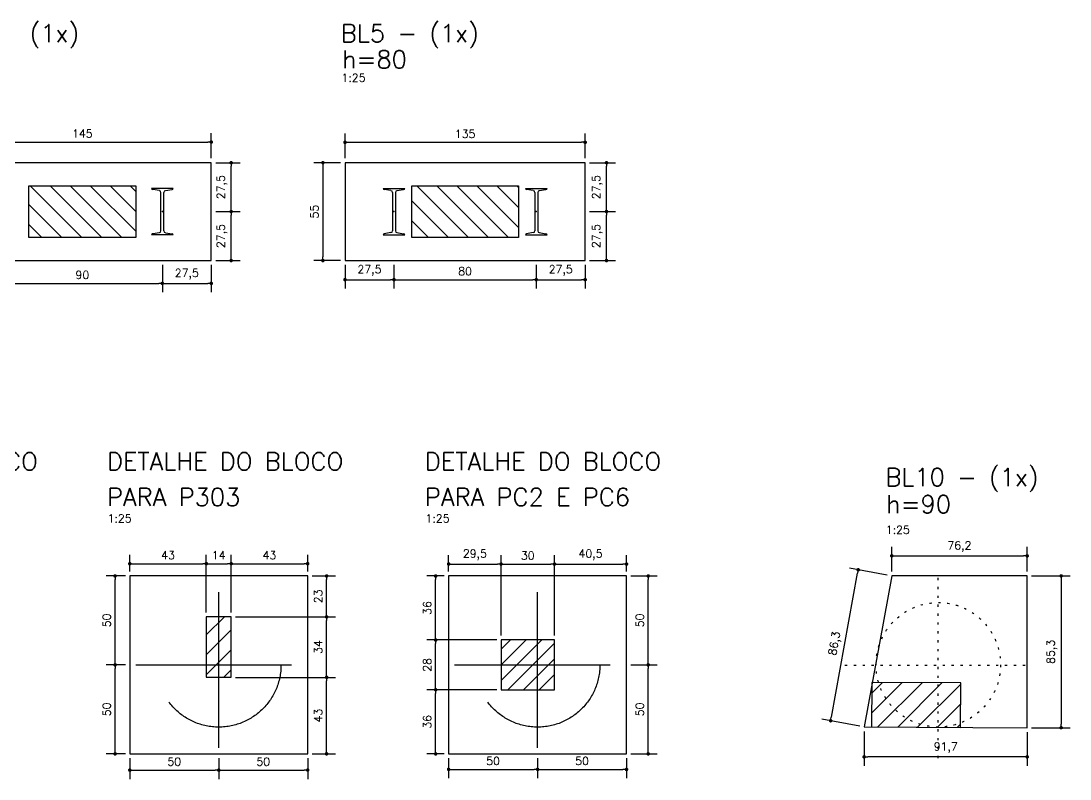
# Model space of a CAD drawing. Extents: x -15987 to 10953, y -16747 to -1189.
# Drawn here: x 9774 to 10953, y -15505 to -14652 of the extents above; entities that cross this region are included whole.
import ezdxf

# ---------------------------------------------------------------- set-up
doc = ezdxf.new("R2010")
doc.units = 0
doc.header["$LTSCALE"] = 25
doc.linetypes.add('ESTILO_TQS_0002', pattern=[0.4, 0.1, -0.3])
for name, color, linetype in [('228', 7, 'Continuous'), ('BLOCO', 3, 'Continuous'), ('COTA', 1, 'Continuous'), ('ESTACA', 1, 'ESTILO_TQS_0002'), ('H5', 1, 'Continuous'), ('P-N', 5, 'Continuous'), ('P-S', 5, 'Continuous'), ('PROJ', 252, 'Continuous'), ('SOLO-FUNDAÇOES', 7, 'Continuous'), ('T1', 2, 'Continuous'), ('T3', 4, 'Continuous')]:
    doc.layers.add(name, color=color, linetype=linetype)
doc.styles.add('COTA', font='romans.shx')
doc.styles.add('Texto1', font='romans.shx', dxfattribs={"height": 9})
doc.styles.add('Texto3', font='romans.shx', dxfattribs={"height": 20})
doc.dimstyles.new('forma', dxfattribs={"dimscale": 5, "dimtxt": 1.8, "dimasz": 0.8, "dimexe": 2, "dimexo": 1, "dimgap": 1, "dimtad": 1, "dimdec": 1, "dimzin": 9, "dimtxsty": 'COTA', "dimblk1": 'DOT', "dimblk2": 'DOT', "dimsah": 1, "dimcen": 0, "dimdle": 1, "dimclrd": 256, "dimclre": 256, "dimclrt": 2, "dimadec": 0, "dimazin": 0, "dimtfac": 1, "dimtdec": 0, "dimtmove": 0, "dimatfit": 3, "dimfxl": 1, "dimtolj": 1, "dimtzin": 0, "dimarcsym": 0})

# ---------------------------------------------------------------- blocks, each defined once
blk = doc.blocks.new('perfilW250x38-5')
at = {"layer": 'PROJ', "linetype": 'Continuous'}
for p, q in [((0.0856, 0.0655), (0.2064, 0.0655)), ((0.1292, 0.0536), (0.0918, 0.0594)), ((0.1629, 0.0536), (0.2003, 0.0594)), ((0.1378, 0.0434), (0.1378, -0.1724)), ((0.1542, 0.0434), (0.1542, -0.1724)), ((0.0856, -0.1945), (0.2064, -0.1945)), ((0.1292, -0.1825), (0.0918, -0.1883)), ((0.1629, -0.1825), (0.2003, -0.1883))]:
    blk.add_line(p, q, dxfattribs=at)
for centre, radius, start, end in [((0.0918, 0.0655), 0.00614, 180, 270), ((0.2003, 0.0655), 0.00614, 270, 0), ((0.1276, 0.0434), 0.0102, 0, 81.15819), ((0.1644, 0.0434), 0.0102, 98.84181, 180), ((0.1276, -0.1724), 0.0102, 278.84181, 0), ((0.1644, -0.1724), 0.0102, 180, 261.15819), ((0.0918, -0.1945), 0.00614, 90, 180), ((0.2003, -0.1945), 0.00614, 0, 90)]:
    blk.add_arc(centre, radius, start, end, dxfattribs=at)
at = {"layer": 'PROJ'}
blk.add_point((0.146, -0.0645), dxfattribs=at)
blk = doc.blocks.new('_Dot')
at = {"color": 0, "linetype": 'ByBlock', "lineweight": -2}
blk.add_line((-0.5, 0), (-1, 0), dxfattribs=at)
at = {"color": 0, "linetype": 'ByBlock', "const_width": 0.5}
blk.add_lwpolyline([(-0.25, 0, 1), (0.25, 0, 1)], format="xyb", close=True, dxfattribs=at)
blk = doc.blocks.new('*D462')
at = {"layer": 'COTA', "lineweight": -2, "transparency": 16777216}
for p, q in [((9697.8, -14806.7), (9697.8, -14778.5)), ((9987.8, -14806.7), (9987.8, -14778.5)), ((9701.8, -14788.5), (9983.8, -14788.5))]:
    blk.add_line(p, q, dxfattribs=at)
at = {"layer": 'Defpoints', "color": 0, "transparency": 16777216}
for p in [(9987.8, -14788.5), (9697.8, -14811.7), (9987.8, -14811.7)]:
    blk.add_point(p, dxfattribs=at)
at = {"layer": 'COTA', "lineweight": -2, "transparency": 16777216, "xscale": 4, "yscale": 4, "zscale": 4, "rotation": 180}
blk.add_blockref('_Dot', (9697.8, -14788.5), dxfattribs=at)
at = {"layer": 'COTA', "lineweight": -2, "transparency": 16777216, "xscale": 4, "yscale": 4, "zscale": 4}
blk.add_blockref('_Dot', (9987.8, -14788.5), dxfattribs=at)
at = {"layer": 'COTA', "color": 2, "transparency": 16777216, "insert": (9842.8, -14779), "char_height": 9, "attachment_point": 5, "style": 'COTA'}
blk.add_mtext('\\A1;145', dxfattribs=at)
blk = doc.blocks.new('*D464')
at = {"layer": 'COTA', "lineweight": -2, "transparency": 16777216}
for p, q in [((10138.2, -14806.7), (10138.2, -14778.8)), ((10408.2, -14806.7), (10408.2, -14778.8)), ((10142.2, -14788.8), (10404.2, -14788.8))]:
    blk.add_line(p, q, dxfattribs=at)
at = {"layer": 'Defpoints', "color": 0, "transparency": 16777216}
for p in [(10408.2, -14788.8), (10138.2, -14811.7), (10408.2, -14811.7)]:
    blk.add_point(p, dxfattribs=at)
at = {"layer": 'COTA', "lineweight": -2, "transparency": 16777216, "xscale": 4, "yscale": 4, "zscale": 4, "rotation": 180}
blk.add_blockref('_Dot', (10138.2, -14788.8), dxfattribs=at)
at = {"layer": 'COTA', "lineweight": -2, "transparency": 16777216, "xscale": 4, "yscale": 4, "zscale": 4}
blk.add_blockref('_Dot', (10408.2, -14788.8), dxfattribs=at)
at = {"layer": 'COTA', "color": 2, "transparency": 16777216, "insert": (10273.2, -14779.3), "char_height": 9, "attachment_point": 5, "style": 'COTA'}
blk.add_mtext('\\A1;135', dxfattribs=at)
blk = doc.blocks.new('*D465')
at = {"layer": 'COTA', "lineweight": -2, "transparency": 16777216}
for p, q in [((10133.2, -14811.7), (10103.3, -14811.7)), ((10113.3, -14815.7), (10113.3, -14917.7)), ((10133.2, -14921.7), (10103.3, -14921.7))]:
    blk.add_line(p, q, dxfattribs=at)
at = {"layer": 'Defpoints', "color": 0, "transparency": 16777216}
for p in [(10138.2, -14811.7), (10113.3, -14921.7), (10138.2, -14921.7)]:
    blk.add_point(p, dxfattribs=at)
at = {"layer": 'COTA', "lineweight": -2, "transparency": 16777216, "xscale": 4, "yscale": 4, "zscale": 4}
for p, rotation in [((10113.3, -14811.7), 90), ((10113.3, -14921.7), 270)]:
    blk.add_blockref('_Dot', p, dxfattribs=dict(at, rotation=rotation))
at = {"layer": 'COTA', "color": 2, "transparency": 16777216, "insert": (10103.8, -14866.7), "char_height": 9, "attachment_point": 5, "rotation": 90, "style": 'COTA'}
blk.add_mtext('\\A1;55', dxfattribs=at)
blk = doc.blocks.new('*D444')
at = {"layer": 'COTA', "lineweight": -2, "transparency": 16777216}
for p, q in [((9752.8, -14926.7), (9752.8, -14957.4)), ((9932.8, -14926.7), (9932.8, -14957.4)), ((9756.8, -14947.4), (9928.8, -14947.4))]:
    blk.add_line(p, q, dxfattribs=at)
at = {"layer": 'Defpoints', "color": 0, "transparency": 16777216}
for p in [(9752.8, -14921.7), (9932.8, -14921.7), (9932.8, -14947.4)]:
    blk.add_point(p, dxfattribs=at)
at = {"layer": 'COTA', "lineweight": -2, "transparency": 16777216, "xscale": 4, "yscale": 4, "zscale": 4, "rotation": 180}
blk.add_blockref('_Dot', (9752.8, -14947.4), dxfattribs=at)
at = {"layer": 'COTA', "lineweight": -2, "transparency": 16777216, "xscale": 4, "yscale": 4, "zscale": 4}
blk.add_blockref('_Dot', (9932.8, -14947.4), dxfattribs=at)
at = {"layer": 'COTA', "color": 2, "transparency": 16777216, "insert": (9842.8, -14937.9), "char_height": 9, "attachment_point": 5, "style": 'COTA'}
blk.add_mtext('\\A1;90 ', dxfattribs=at)
blk = doc.blocks.new('*D449')
at = {"layer": 'COTA', "lineweight": -2, "transparency": 16777216}
for p, q in [((9932.8, -14926.7), (9932.8, -14957.4)), ((9987.8, -14926.7), (9987.8, -14957.4)), ((9936.8, -14947.4), (9983.8, -14947.4))]:
    blk.add_line(p, q, dxfattribs=at)
at = {"layer": 'Defpoints', "color": 0, "transparency": 16777216}
for p in [(9932.8, -14921.7), (9987.8, -14921.7), (9987.8, -14947.4)]:
    blk.add_point(p, dxfattribs=at)
at = {"layer": 'COTA', "lineweight": -2, "transparency": 16777216, "xscale": 4, "yscale": 4, "zscale": 4, "rotation": 180}
blk.add_blockref('_Dot', (9932.8, -14947.4), dxfattribs=at)
at = {"layer": 'COTA', "lineweight": -2, "transparency": 16777216, "xscale": 4, "yscale": 4, "zscale": 4}
blk.add_blockref('_Dot', (9987.8, -14947.4), dxfattribs=at)
at = {"layer": 'COTA', "color": 2, "transparency": 16777216, "insert": (9960.3, -14937), "char_height": 9, "attachment_point": 5, "style": 'COTA'}
blk.add_mtext('\\A1;27,5 ', dxfattribs=at)
blk = doc.blocks.new('*D450')
at = {"layer": 'COTA', "lineweight": -2, "transparency": 16777216}
for p, q in [((10138.2, -14926.7), (10138.2, -14953.2)), ((10193.2, -14926.7), (10193.2, -14953.2)), ((10142.2, -14943.2), (10189.2, -14943.2))]:
    blk.add_line(p, q, dxfattribs=at)
at = {"layer": 'Defpoints', "color": 0, "transparency": 16777216}
for p in [(10138.2, -14921.7), (10193.2, -14921.7), (10193.2, -14943.2)]:
    blk.add_point(p, dxfattribs=at)
at = {"layer": 'COTA', "lineweight": -2, "transparency": 16777216, "xscale": 4, "yscale": 4, "zscale": 4, "rotation": 180}
blk.add_blockref('_Dot', (10138.2, -14943.2), dxfattribs=at)
at = {"layer": 'COTA', "lineweight": -2, "transparency": 16777216, "xscale": 4, "yscale": 4, "zscale": 4}
blk.add_blockref('_Dot', (10193.2, -14943.2), dxfattribs=at)
at = {"layer": 'COTA', "color": 2, "transparency": 16777216, "insert": (10165.7, -14932.9), "char_height": 9, "attachment_point": 5, "style": 'COTA'}
blk.add_mtext('\\A1;27,5 ', dxfattribs=at)
blk = doc.blocks.new('*D445')
at = {"layer": 'COTA', "lineweight": -2, "transparency": 16777216}
for p, q in [((10193.2, -14926.7), (10193.2, -14953.2)), ((10353.2, -14926.7), (10353.2, -14953.2)), ((10197.2, -14943.2), (10349.2, -14943.2))]:
    blk.add_line(p, q, dxfattribs=at)
at = {"layer": 'Defpoints', "color": 0, "transparency": 16777216}
for p in [(10193.2, -14921.7), (10353.2, -14921.7), (10353.2, -14943.2)]:
    blk.add_point(p, dxfattribs=at)
at = {"layer": 'COTA', "lineweight": -2, "transparency": 16777216, "xscale": 4, "yscale": 4, "zscale": 4, "rotation": 180}
blk.add_blockref('_Dot', (10193.2, -14943.2), dxfattribs=at)
at = {"layer": 'COTA', "lineweight": -2, "transparency": 16777216, "xscale": 4, "yscale": 4, "zscale": 4}
blk.add_blockref('_Dot', (10353.2, -14943.2), dxfattribs=at)
at = {"layer": 'COTA', "color": 2, "transparency": 16777216, "insert": (10273.2, -14933.7), "char_height": 9, "attachment_point": 5, "style": 'COTA'}
blk.add_mtext('\\A1;80 ', dxfattribs=at)
blk = doc.blocks.new('*D451')
at = {"layer": 'COTA', "lineweight": -2, "transparency": 16777216}
for p, q in [((10353.2, -14926.7), (10353.2, -14953.2)), ((10408.2, -14926.7), (10408.2, -14953.2)), ((10357.2, -14943.2), (10404.2, -14943.2))]:
    blk.add_line(p, q, dxfattribs=at)
at = {"layer": 'Defpoints', "color": 0, "transparency": 16777216}
for p in [(10353.2, -14921.7), (10408.2, -14921.7), (10408.2, -14943.2)]:
    blk.add_point(p, dxfattribs=at)
at = {"layer": 'COTA', "lineweight": -2, "transparency": 16777216, "xscale": 4, "yscale": 4, "zscale": 4, "rotation": 180}
blk.add_blockref('_Dot', (10353.2, -14943.2), dxfattribs=at)
at = {"layer": 'COTA', "lineweight": -2, "transparency": 16777216, "xscale": 4, "yscale": 4, "zscale": 4}
blk.add_blockref('_Dot', (10408.2, -14943.2), dxfattribs=at)
at = {"layer": 'COTA', "color": 2, "transparency": 16777216, "insert": (10380.7, -14932.9), "char_height": 9, "attachment_point": 5, "style": 'COTA'}
blk.add_mtext('\\A1;27,5 ', dxfattribs=at)
blk = doc.blocks.new('*D458')
at = {"layer": 'COTA', "lineweight": -2, "transparency": 16777216}
for p, q in [((10413.2, -14866.7), (10442.2, -14866.7)), ((10432.2, -14917.7), (10432.2, -14870.7)), ((10413.2, -14921.7), (10442.2, -14921.7))]:
    blk.add_line(p, q, dxfattribs=at)
at = {"layer": 'Defpoints', "color": 0, "transparency": 16777216}
for p in [(10408.2, -14866.7), (10432.2, -14866.7), (10408.2, -14921.7)]:
    blk.add_point(p, dxfattribs=at)
at = {"layer": 'COTA', "lineweight": -2, "transparency": 16777216, "xscale": 4, "yscale": 4, "zscale": 4}
for p, rotation in [((10432.2, -14866.7), 90), ((10432.2, -14921.7), 270)]:
    blk.add_blockref('_Dot', p, dxfattribs=dict(at, rotation=rotation))
at = {"layer": 'COTA', "color": 2, "transparency": 16777216, "insert": (10421.9, -14894.2), "char_height": 9, "attachment_point": 5, "rotation": 90, "style": 'COTA'}
blk.add_mtext('\\A1;27,5 ', dxfattribs=at)
blk = doc.blocks.new('*D459')
at = {"layer": 'COTA', "lineweight": -2, "transparency": 16777216}
for p, q in [((10413.2, -14811.7), (10442.2, -14811.7)), ((10432.2, -14862.7), (10432.2, -14815.7)), ((10413.2, -14866.7), (10442.2, -14866.7))]:
    blk.add_line(p, q, dxfattribs=at)
at = {"layer": 'Defpoints', "color": 0, "transparency": 16777216}
for p in [(10408.2, -14811.7), (10432.2, -14811.7), (10408.2, -14866.7)]:
    blk.add_point(p, dxfattribs=at)
at = {"layer": 'COTA', "lineweight": -2, "transparency": 16777216, "xscale": 4, "yscale": 4, "zscale": 4}
for p, rotation in [((10432.2, -14811.7), 90), ((10432.2, -14866.7), 270)]:
    blk.add_blockref('_Dot', p, dxfattribs=dict(at, rotation=rotation))
at = {"layer": 'COTA', "color": 2, "transparency": 16777216, "insert": (10421.9, -14839.2), "char_height": 9, "attachment_point": 5, "rotation": 90, "style": 'COTA'}
blk.add_mtext('\\A1;27,5 ', dxfattribs=at)
blk = doc.blocks.new('*D460')
at = {"layer": 'COTA', "lineweight": -2, "transparency": 16777216}
for p, q in [((9992.8, -14866.7), (10020.2, -14866.7)), ((10010.2, -14917.7), (10010.2, -14870.7)), ((9992.8, -14921.7), (10020.2, -14921.7))]:
    blk.add_line(p, q, dxfattribs=at)
at = {"layer": 'Defpoints', "color": 0, "transparency": 16777216}
for p in [(9987.8, -14866.7), (10010.2, -14866.7), (9987.8, -14921.7)]:
    blk.add_point(p, dxfattribs=at)
at = {"layer": 'COTA', "lineweight": -2, "transparency": 16777216, "xscale": 4, "yscale": 4, "zscale": 4}
for p, rotation in [((10010.2, -14866.7), 90), ((10010.2, -14921.7), 270)]:
    blk.add_blockref('_Dot', p, dxfattribs=dict(at, rotation=rotation))
at = {"layer": 'COTA', "color": 2, "transparency": 16777216, "insert": (9999.8, -14894.2), "char_height": 9, "attachment_point": 5, "rotation": 90, "style": 'COTA'}
blk.add_mtext('\\A1;27,5 ', dxfattribs=at)
blk = doc.blocks.new('*D461')
at = {"layer": 'COTA', "lineweight": -2, "transparency": 16777216}
for p, q in [((9992.8, -14811.7), (10020.2, -14811.7)), ((10010.2, -14862.7), (10010.2, -14815.7)), ((9992.8, -14866.7), (10020.2, -14866.7))]:
    blk.add_line(p, q, dxfattribs=at)
at = {"layer": 'Defpoints', "color": 0, "transparency": 16777216}
for p in [(9987.8, -14811.7), (10010.2, -14811.7), (9987.8, -14866.7)]:
    blk.add_point(p, dxfattribs=at)
at = {"layer": 'COTA', "lineweight": -2, "transparency": 16777216, "xscale": 4, "yscale": 4, "zscale": 4}
for p, rotation in [((10010.2, -14811.7), 90), ((10010.2, -14866.7), 270)]:
    blk.add_blockref('_Dot', p, dxfattribs=dict(at, rotation=rotation))
at = {"layer": 'COTA', "color": 2, "transparency": 16777216, "insert": (9999.8, -14839.2), "char_height": 9, "attachment_point": 5, "rotation": 90, "style": 'COTA'}
blk.add_mtext('\\A1;27,5 ', dxfattribs=at)
blk = doc.blocks.new('_EST70')
at = {"layer": 'ESTACA', "linetype": 'ESTILO_TQS_0002'}
for p, q in [((0, -1.333), (0, 1.333)), ((-1.333, 0), (1.333, 0))]:
    blk.add_line(p, q, dxfattribs=at)
blk.add_circle((0, 0), 1, dxfattribs=at)
blk = doc.blocks.new('*D544')
at = {"layer": 'COTA', "lineweight": -2, "transparency": 16777216}
for p, q in [((9896.2, -15481.3), (9896.2, -15504.6)), ((9996.2, -15481.3), (9996.2, -15504.6)), ((9900.2, -15494.6), (9992.2, -15494.6))]:
    blk.add_line(p, q, dxfattribs=at)
at = {"layer": 'Defpoints', "color": 0, "transparency": 16777216}
for p in [(9896.2, -15476.3), (9996.2, -15476.3), (9996.2, -15494.6)]:
    blk.add_point(p, dxfattribs=at)
at = {"layer": 'COTA', "lineweight": -2, "transparency": 16777216, "xscale": 4, "yscale": 4, "zscale": 4, "rotation": 180}
blk.add_blockref('_Dot', (9896.2, -15494.6), dxfattribs=at)
at = {"layer": 'COTA', "lineweight": -2, "transparency": 16777216, "xscale": 4, "yscale": 4, "zscale": 4}
blk.add_blockref('_Dot', (9996.2, -15494.6), dxfattribs=at)
at = {"layer": 'COTA', "color": 2, "transparency": 16777216, "insert": (9946.2, -15485.1), "char_height": 9, "attachment_point": 5, "style": 'COTA'}
blk.add_mtext('\\A1;50 ', dxfattribs=at)
blk = doc.blocks.new('*D545')
at = {"layer": 'COTA', "lineweight": -2, "transparency": 16777216}
for p, q in [((9996.2, -15481.3), (9996.2, -15504.6)), ((10096.2, -15481.3), (10096.2, -15504.6)), ((10000.2, -15494.6), (10092.2, -15494.6))]:
    blk.add_line(p, q, dxfattribs=at)
at = {"layer": 'Defpoints', "color": 0, "transparency": 16777216}
for p in [(9996.2, -15476.3), (10096.2, -15476.3), (10096.2, -15494.6)]:
    blk.add_point(p, dxfattribs=at)
at = {"layer": 'COTA', "lineweight": -2, "transparency": 16777216, "xscale": 4, "yscale": 4, "zscale": 4, "rotation": 180}
blk.add_blockref('_Dot', (9996.2, -15494.6), dxfattribs=at)
at = {"layer": 'COTA', "lineweight": -2, "transparency": 16777216, "xscale": 4, "yscale": 4, "zscale": 4}
blk.add_blockref('_Dot', (10096.2, -15494.6), dxfattribs=at)
at = {"layer": 'COTA', "color": 2, "transparency": 16777216, "insert": (10046.2, -15485.1), "char_height": 9, "attachment_point": 5, "style": 'COTA'}
blk.add_mtext('\\A1;50 ', dxfattribs=at)
blk = doc.blocks.new('*D546')
at = {"layer": 'COTA', "lineweight": -2, "transparency": 16777216}
for p, q in [((9891.2, -15376.3), (9869.7, -15376.3)), ((9879.7, -15472.3), (9879.7, -15380.3)), ((9891.2, -15476.3), (9869.7, -15476.3))]:
    blk.add_line(p, q, dxfattribs=at)
at = {"layer": 'Defpoints', "color": 0, "transparency": 16777216}
for p in [(9879.7, -15376.3), (9896.2, -15376.3), (9896.2, -15476.3)]:
    blk.add_point(p, dxfattribs=at)
at = {"layer": 'COTA', "lineweight": -2, "transparency": 16777216, "xscale": 4, "yscale": 4, "zscale": 4}
for p, rotation in [((9879.7, -15376.3), 90), ((9879.7, -15476.3), 270)]:
    blk.add_blockref('_Dot', p, dxfattribs=dict(at, rotation=rotation))
at = {"layer": 'COTA', "color": 2, "transparency": 16777216, "insert": (9870.2, -15426.3), "char_height": 9, "attachment_point": 5, "rotation": 90, "style": 'COTA'}
blk.add_mtext('\\A1;50 ', dxfattribs=at)
blk = doc.blocks.new('*D547')
at = {"layer": 'COTA', "lineweight": -2, "transparency": 16777216}
for p, q in [((9891.2, -15276.3), (9869.7, -15276.3)), ((9879.7, -15372.3), (9879.7, -15280.3)), ((9891.2, -15376.3), (9869.7, -15376.3))]:
    blk.add_line(p, q, dxfattribs=at)
at = {"layer": 'Defpoints', "color": 0, "transparency": 16777216}
for p in [(9879.7, -15276.3), (9896.2, -15276.3), (9896.2, -15376.3)]:
    blk.add_point(p, dxfattribs=at)
at = {"layer": 'COTA', "lineweight": -2, "transparency": 16777216, "xscale": 4, "yscale": 4, "zscale": 4}
for p, rotation in [((9879.7, -15276.3), 90), ((9879.7, -15376.3), 270)]:
    blk.add_blockref('_Dot', p, dxfattribs=dict(at, rotation=rotation))
at = {"layer": 'COTA', "color": 2, "transparency": 16777216, "insert": (9870.2, -15326.3), "char_height": 9, "attachment_point": 5, "rotation": 90, "style": 'COTA'}
blk.add_mtext('\\A1;50 ', dxfattribs=at)
blk = doc.blocks.new('*D548')
at = {"layer": 'COTA', "lineweight": -2, "transparency": 16777216}
for p, q in [((9896.2, -15271.3), (9896.2, -15252.5)), ((9900.2, -15262.5), (9978.2, -15262.5)), ((9982.2, -15317.3), (9982.2, -15252.5))]:
    blk.add_line(p, q, dxfattribs=at)
at = {"layer": 'Defpoints', "color": 0, "transparency": 16777216}
for p in [(9982.2, -15262.5), (9896.2, -15276.3), (9982.2, -15322.3)]:
    blk.add_point(p, dxfattribs=at)
at = {"layer": 'COTA', "lineweight": -2, "transparency": 16777216, "xscale": 4, "yscale": 4, "zscale": 4, "rotation": 180}
blk.add_blockref('_Dot', (9896.2, -15262.5), dxfattribs=at)
at = {"layer": 'COTA', "lineweight": -2, "transparency": 16777216, "xscale": 4, "yscale": 4, "zscale": 4}
blk.add_blockref('_Dot', (9982.2, -15262.5), dxfattribs=at)
at = {"layer": 'COTA', "color": 2, "transparency": 16777216, "insert": (9939.2, -15253), "char_height": 9, "attachment_point": 5, "style": 'COTA'}
blk.add_mtext('\\A1;43 ', dxfattribs=at)
blk = doc.blocks.new('*D549')
at = {"layer": 'COTA', "lineweight": -2, "transparency": 16777216}
for p, q in [((9982.2, -15317.3), (9982.2, -15252.5)), ((9986.2, -15262.5), (10006.2, -15262.5)), ((10010.2, -15317.3), (10010.2, -15252.5))]:
    blk.add_line(p, q, dxfattribs=at)
at = {"layer": 'Defpoints', "color": 0, "transparency": 16777216}
for p in [(10010.2, -15262.5), (9982.2, -15322.3), (10010.2, -15322.3)]:
    blk.add_point(p, dxfattribs=at)
at = {"layer": 'COTA', "lineweight": -2, "transparency": 16777216, "xscale": 4, "yscale": 4, "zscale": 4, "rotation": 180}
blk.add_blockref('_Dot', (9982.2, -15262.5), dxfattribs=at)
at = {"layer": 'COTA', "lineweight": -2, "transparency": 16777216, "xscale": 4, "yscale": 4, "zscale": 4}
blk.add_blockref('_Dot', (10010.2, -15262.5), dxfattribs=at)
at = {"layer": 'COTA', "color": 2, "transparency": 16777216, "insert": (9996.2, -15253), "char_height": 9, "attachment_point": 5, "style": 'COTA'}
blk.add_mtext('\\A1;14 ', dxfattribs=at)
blk = doc.blocks.new('*D550')
at = {"layer": 'COTA', "lineweight": -2, "transparency": 16777216}
for p, q in [((10010.2, -15317.3), (10010.2, -15252.5)), ((10014.2, -15262.5), (10092.2, -15262.5)), ((10096.2, -15271.3), (10096.2, -15252.5))]:
    blk.add_line(p, q, dxfattribs=at)
at = {"layer": 'Defpoints', "color": 0, "transparency": 16777216}
for p in [(10096.2, -15262.5), (10096.2, -15276.3), (10010.2, -15322.3)]:
    blk.add_point(p, dxfattribs=at)
at = {"layer": 'COTA', "lineweight": -2, "transparency": 16777216, "xscale": 4, "yscale": 4, "zscale": 4, "rotation": 180}
blk.add_blockref('_Dot', (10010.2, -15262.5), dxfattribs=at)
at = {"layer": 'COTA', "lineweight": -2, "transparency": 16777216, "xscale": 4, "yscale": 4, "zscale": 4}
blk.add_blockref('_Dot', (10096.2, -15262.5), dxfattribs=at)
at = {"layer": 'COTA', "color": 2, "transparency": 16777216, "insert": (10053.2, -15253), "char_height": 9, "attachment_point": 5, "style": 'COTA'}
blk.add_mtext('\\A1;43 ', dxfattribs=at)
blk = doc.blocks.new('*D551')
at = {"layer": 'COTA', "lineweight": -2, "transparency": 16777216}
for p, q in [((10015.2, -15390.3), (10127.5, -15390.3)), ((10117.5, -15472.3), (10117.5, -15394.3)), ((10101.2, -15476.3), (10127.5, -15476.3))]:
    blk.add_line(p, q, dxfattribs=at)
at = {"layer": 'Defpoints', "color": 0, "transparency": 16777216}
for p in [(10010.2, -15390.3), (10117.5, -15390.3), (10096.2, -15476.3)]:
    blk.add_point(p, dxfattribs=at)
at = {"layer": 'COTA', "lineweight": -2, "transparency": 16777216, "xscale": 4, "yscale": 4, "zscale": 4}
for p, rotation in [((10117.5, -15390.3), 90), ((10117.5, -15476.3), 270)]:
    blk.add_blockref('_Dot', p, dxfattribs=dict(at, rotation=rotation))
at = {"layer": 'COTA', "color": 2, "transparency": 16777216, "insert": (10108, -15433.3), "char_height": 9, "attachment_point": 5, "rotation": 90, "style": 'COTA'}
blk.add_mtext('\\A1;43 ', dxfattribs=at)
blk = doc.blocks.new('*D552')
at = {"layer": 'COTA', "lineweight": -2, "transparency": 16777216}
for p, q in [((10015.2, -15322.3), (10127.5, -15322.3)), ((10117.5, -15386.3), (10117.5, -15326.3)), ((10015.2, -15390.3), (10127.5, -15390.3))]:
    blk.add_line(p, q, dxfattribs=at)
at = {"layer": 'Defpoints', "color": 0, "transparency": 16777216}
for p in [(10010.2, -15322.3), (10117.5, -15322.3), (10010.2, -15390.3)]:
    blk.add_point(p, dxfattribs=at)
at = {"layer": 'COTA', "lineweight": -2, "transparency": 16777216, "xscale": 4, "yscale": 4, "zscale": 4}
for p, rotation in [((10117.5, -15322.3), 90), ((10117.5, -15390.3), 270)]:
    blk.add_blockref('_Dot', p, dxfattribs=dict(at, rotation=rotation))
at = {"layer": 'COTA', "color": 2, "transparency": 16777216, "insert": (10108, -15356.3), "char_height": 9, "attachment_point": 5, "rotation": 90, "style": 'COTA'}
blk.add_mtext('\\A1;34 ', dxfattribs=at)
blk = doc.blocks.new('*D553')
at = {"layer": 'COTA', "lineweight": -2, "transparency": 16777216}
for p, q in [((10101.2, -15276.3), (10127.5, -15276.3)), ((10117.5, -15318.3), (10117.5, -15280.3)), ((10015.2, -15322.3), (10127.5, -15322.3))]:
    blk.add_line(p, q, dxfattribs=at)
at = {"layer": 'Defpoints', "color": 0, "transparency": 16777216}
for p in [(10096.2, -15276.3), (10117.5, -15276.3), (10010.2, -15322.3)]:
    blk.add_point(p, dxfattribs=at)
at = {"layer": 'COTA', "lineweight": -2, "transparency": 16777216, "xscale": 4, "yscale": 4, "zscale": 4}
for p, rotation in [((10117.5, -15276.3), 90), ((10117.5, -15322.3), 270)]:
    blk.add_blockref('_Dot', p, dxfattribs=dict(at, rotation=rotation))
at = {"layer": 'COTA', "color": 2, "transparency": 16777216, "insert": (10108, -15299.3), "char_height": 9, "attachment_point": 5, "rotation": 90, "style": 'COTA'}
blk.add_mtext('\\A1;23 ', dxfattribs=at)
blk = doc.blocks.new('*D554')
at = {"layer": 'COTA', "lineweight": -2, "transparency": 16777216}
for p, q in [((10254.7, -15481.3), (10254.7, -15503.8)), ((10354.7, -15481.3), (10354.7, -15503.8)), ((10258.7, -15493.8), (10350.7, -15493.8))]:
    blk.add_line(p, q, dxfattribs=at)
at = {"layer": 'Defpoints', "color": 0, "transparency": 16777216}
for p in [(10254.7, -15476.3), (10354.7, -15476.3), (10354.7, -15493.8)]:
    blk.add_point(p, dxfattribs=at)
at = {"layer": 'COTA', "lineweight": -2, "transparency": 16777216, "xscale": 4, "yscale": 4, "zscale": 4, "rotation": 180}
blk.add_blockref('_Dot', (10254.7, -15493.8), dxfattribs=at)
at = {"layer": 'COTA', "lineweight": -2, "transparency": 16777216, "xscale": 4, "yscale": 4, "zscale": 4}
blk.add_blockref('_Dot', (10354.7, -15493.8), dxfattribs=at)
at = {"layer": 'COTA', "color": 2, "transparency": 16777216, "insert": (10304.7, -15484.3), "char_height": 9, "attachment_point": 5, "style": 'COTA'}
blk.add_mtext('\\A1;50 ', dxfattribs=at)
blk = doc.blocks.new('*D555')
at = {"layer": 'COTA', "lineweight": -2, "transparency": 16777216}
for p, q in [((10354.7, -15481.3), (10354.7, -15503.8)), ((10454.7, -15481.3), (10454.7, -15503.8)), ((10358.7, -15493.8), (10450.7, -15493.8))]:
    blk.add_line(p, q, dxfattribs=at)
at = {"layer": 'Defpoints', "color": 0, "transparency": 16777216}
for p in [(10354.7, -15476.3), (10454.7, -15476.3), (10454.7, -15493.8)]:
    blk.add_point(p, dxfattribs=at)
at = {"layer": 'COTA', "lineweight": -2, "transparency": 16777216, "xscale": 4, "yscale": 4, "zscale": 4, "rotation": 180}
blk.add_blockref('_Dot', (10354.7, -15493.8), dxfattribs=at)
at = {"layer": 'COTA', "lineweight": -2, "transparency": 16777216, "xscale": 4, "yscale": 4, "zscale": 4}
blk.add_blockref('_Dot', (10454.7, -15493.8), dxfattribs=at)
at = {"layer": 'COTA', "color": 2, "transparency": 16777216, "insert": (10404.7, -15484.3), "char_height": 9, "attachment_point": 5, "style": 'COTA'}
blk.add_mtext('\\A1;50 ', dxfattribs=at)
blk = doc.blocks.new('*D556')
at = {"layer": 'COTA', "lineweight": -2, "transparency": 16777216}
for p, q in [((10459.7, -15376.3), (10489.1, -15376.3)), ((10479.1, -15472.3), (10479.1, -15380.3)), ((10459.7, -15476.3), (10489.1, -15476.3))]:
    blk.add_line(p, q, dxfattribs=at)
at = {"layer": 'Defpoints', "color": 0, "transparency": 16777216}
for p in [(10454.7, -15376.3), (10479.1, -15376.3), (10454.7, -15476.3)]:
    blk.add_point(p, dxfattribs=at)
at = {"layer": 'COTA', "lineweight": -2, "transparency": 16777216, "xscale": 4, "yscale": 4, "zscale": 4}
for p, rotation in [((10479.1, -15376.3), 90), ((10479.1, -15476.3), 270)]:
    blk.add_blockref('_Dot', p, dxfattribs=dict(at, rotation=rotation))
at = {"layer": 'COTA', "color": 2, "transparency": 16777216, "insert": (10469.6, -15426.3), "char_height": 9, "attachment_point": 5, "rotation": 90, "style": 'COTA'}
blk.add_mtext('\\A1;50 ', dxfattribs=at)
blk = doc.blocks.new('*D557')
at = {"layer": 'COTA', "lineweight": -2, "transparency": 16777216}
for p, q in [((10459.7, -15276.3), (10489.1, -15276.3)), ((10479.1, -15372.3), (10479.1, -15280.3)), ((10459.7, -15376.3), (10489.1, -15376.3))]:
    blk.add_line(p, q, dxfattribs=at)
at = {"layer": 'Defpoints', "color": 0, "transparency": 16777216}
for p in [(10454.7, -15276.3), (10479.1, -15276.3), (10454.7, -15376.3)]:
    blk.add_point(p, dxfattribs=at)
at = {"layer": 'COTA', "lineweight": -2, "transparency": 16777216, "xscale": 4, "yscale": 4, "zscale": 4}
for p, rotation in [((10479.1, -15276.3), 90), ((10479.1, -15376.3), 270)]:
    blk.add_blockref('_Dot', p, dxfattribs=dict(at, rotation=rotation))
at = {"layer": 'COTA', "color": 2, "transparency": 16777216, "insert": (10469.6, -15326.3), "char_height": 9, "attachment_point": 5, "rotation": 90, "style": 'COTA'}
blk.add_mtext('\\A1;50 ', dxfattribs=at)
blk = doc.blocks.new('*D558')
at = {"layer": 'COTA', "lineweight": -2, "transparency": 16777216}
for p, q in [((10308.7, -15404.3), (10230.1, -15404.3)), ((10240.1, -15472.3), (10240.1, -15408.3)), ((10249.7, -15476.3), (10230.1, -15476.3))]:
    blk.add_line(p, q, dxfattribs=at)
at = {"layer": 'Defpoints', "color": 0, "transparency": 16777216}
for p in [(10240.1, -15404.3), (10313.7, -15404.3), (10254.7, -15476.3)]:
    blk.add_point(p, dxfattribs=at)
at = {"layer": 'COTA', "lineweight": -2, "transparency": 16777216, "xscale": 4, "yscale": 4, "zscale": 4}
for p, rotation in [((10240.1, -15404.3), 90), ((10240.1, -15476.3), 270)]:
    blk.add_blockref('_Dot', p, dxfattribs=dict(at, rotation=rotation))
at = {"layer": 'COTA', "color": 2, "transparency": 16777216, "insert": (10230.6, -15440.3), "char_height": 9, "attachment_point": 5, "rotation": 90, "style": 'COTA'}
blk.add_mtext('\\A1;36 ', dxfattribs=at)
blk = doc.blocks.new('*D559')
at = {"layer": 'COTA', "lineweight": -2, "transparency": 16777216}
for p, q in [((10308.7, -15348.3), (10230.1, -15348.3)), ((10240.1, -15400.3), (10240.1, -15352.3)), ((10308.7, -15404.3), (10230.1, -15404.3))]:
    blk.add_line(p, q, dxfattribs=at)
at = {"layer": 'Defpoints', "color": 0, "transparency": 16777216}
for p in [(10240.1, -15348.3), (10313.7, -15348.3), (10313.7, -15404.3)]:
    blk.add_point(p, dxfattribs=at)
at = {"layer": 'COTA', "lineweight": -2, "transparency": 16777216, "xscale": 4, "yscale": 4, "zscale": 4}
for p, rotation in [((10240.1, -15348.3), 90), ((10240.1, -15404.3), 270)]:
    blk.add_blockref('_Dot', p, dxfattribs=dict(at, rotation=rotation))
at = {"layer": 'COTA', "color": 2, "transparency": 16777216, "insert": (10230.6, -15376.3), "char_height": 9, "attachment_point": 5, "rotation": 90, "style": 'COTA'}
blk.add_mtext('\\A1;28 ', dxfattribs=at)
blk = doc.blocks.new('*D560')
at = {"layer": 'COTA', "lineweight": -2, "transparency": 16777216}
for p, q in [((10249.7, -15276.3), (10230.1, -15276.3)), ((10240.1, -15344.3), (10240.1, -15280.3)), ((10308.7, -15348.3), (10230.1, -15348.3))]:
    blk.add_line(p, q, dxfattribs=at)
at = {"layer": 'Defpoints', "color": 0, "transparency": 16777216}
for p in [(10240.1, -15276.3), (10254.7, -15276.3), (10313.7, -15348.3)]:
    blk.add_point(p, dxfattribs=at)
at = {"layer": 'COTA', "lineweight": -2, "transparency": 16777216, "xscale": 4, "yscale": 4, "zscale": 4}
for p, rotation in [((10240.1, -15276.3), 90), ((10240.1, -15348.3), 270)]:
    blk.add_blockref('_Dot', p, dxfattribs=dict(at, rotation=rotation))
at = {"layer": 'COTA', "color": 2, "transparency": 16777216, "insert": (10230.6, -15312.3), "char_height": 9, "attachment_point": 5, "rotation": 90, "style": 'COTA'}
blk.add_mtext('\\A1;36 ', dxfattribs=at)
blk = doc.blocks.new('*D561')
at = {"layer": 'COTA', "lineweight": -2, "transparency": 16777216}
for p, q in [((10254.7, -15271.3), (10254.7, -15252.9)), ((10258.7, -15262.9), (10309.7, -15262.9)), ((10313.7, -15343.3), (10313.7, -15252.9))]:
    blk.add_line(p, q, dxfattribs=at)
at = {"layer": 'Defpoints', "color": 0, "transparency": 16777216}
for p in [(10313.7, -15262.9), (10254.7, -15276.3), (10313.7, -15348.3)]:
    blk.add_point(p, dxfattribs=at)
at = {"layer": 'COTA', "lineweight": -2, "transparency": 16777216, "xscale": 4, "yscale": 4, "zscale": 4, "rotation": 180}
blk.add_blockref('_Dot', (10254.7, -15262.9), dxfattribs=at)
at = {"layer": 'COTA', "lineweight": -2, "transparency": 16777216, "xscale": 4, "yscale": 4, "zscale": 4}
blk.add_blockref('_Dot', (10313.7, -15262.9), dxfattribs=at)
at = {"layer": 'COTA', "color": 2, "transparency": 16777216, "insert": (10284.2, -15252.5), "char_height": 9, "attachment_point": 5, "style": 'COTA'}
blk.add_mtext('\\A1;29,5 ', dxfattribs=at)
blk = doc.blocks.new('*D562')
at = {"layer": 'COTA', "lineweight": -2, "transparency": 16777216}
for p, q in [((10313.7, -15343.3), (10313.7, -15252.9)), ((10317.7, -15262.9), (10369.7, -15262.9)), ((10373.7, -15343.3), (10373.7, -15252.9))]:
    blk.add_line(p, q, dxfattribs=at)
at = {"layer": 'Defpoints', "color": 0, "transparency": 16777216}
for p in [(10373.7, -15262.9), (10313.7, -15348.3), (10373.7, -15348.3)]:
    blk.add_point(p, dxfattribs=at)
at = {"layer": 'COTA', "lineweight": -2, "transparency": 16777216, "xscale": 4, "yscale": 4, "zscale": 4, "rotation": 180}
blk.add_blockref('_Dot', (10313.7, -15262.9), dxfattribs=at)
at = {"layer": 'COTA', "lineweight": -2, "transparency": 16777216, "xscale": 4, "yscale": 4, "zscale": 4}
blk.add_blockref('_Dot', (10373.7, -15262.9), dxfattribs=at)
at = {"layer": 'COTA', "color": 2, "transparency": 16777216, "insert": (10343.7, -15253.4), "char_height": 9, "attachment_point": 5, "style": 'COTA'}
blk.add_mtext('\\A1;30 ', dxfattribs=at)
blk = doc.blocks.new('*D563')
at = {"layer": 'COTA', "lineweight": -2, "transparency": 16777216}
for p, q in [((10373.7, -15343.3), (10373.7, -15252.9)), ((10377.7, -15262.9), (10450.7, -15262.9)), ((10454.7, -15271.3), (10454.7, -15252.9))]:
    blk.add_line(p, q, dxfattribs=at)
at = {"layer": 'Defpoints', "color": 0, "transparency": 16777216}
for p in [(10454.7, -15262.9), (10454.7, -15276.3), (10373.7, -15348.3)]:
    blk.add_point(p, dxfattribs=at)
at = {"layer": 'COTA', "lineweight": -2, "transparency": 16777216, "xscale": 4, "yscale": 4, "zscale": 4, "rotation": 180}
blk.add_blockref('_Dot', (10373.7, -15262.9), dxfattribs=at)
at = {"layer": 'COTA', "lineweight": -2, "transparency": 16777216, "xscale": 4, "yscale": 4, "zscale": 4}
blk.add_blockref('_Dot', (10454.7, -15262.9), dxfattribs=at)
at = {"layer": 'COTA', "color": 2, "transparency": 16777216, "insert": (10414.2, -15252.5), "char_height": 9, "attachment_point": 5, "style": 'COTA'}
blk.add_mtext('\\A1;40,5 ', dxfattribs=at)
blk = doc.blocks.new('*D596')
at = {"layer": 'COTA', "lineweight": -2, "transparency": 16777216}
for p, q in [((10752.9, -15271.3), (10752.9, -15243.7)), ((10905.2, -15271.3), (10905.2, -15243.7)), ((10756.9, -15253.7), (10901.2, -15253.7))]:
    blk.add_line(p, q, dxfattribs=at)
at = {"layer": 'Defpoints', "color": 0, "transparency": 16777216}
for p in [(10905.2, -15253.7), (10752.9, -15276.3), (10905.2, -15276.3)]:
    blk.add_point(p, dxfattribs=at)
at = {"layer": 'COTA', "lineweight": -2, "transparency": 16777216, "xscale": 4, "yscale": 4, "zscale": 4, "rotation": 180}
blk.add_blockref('_Dot', (10752.9, -15253.7), dxfattribs=at)
at = {"layer": 'COTA', "lineweight": -2, "transparency": 16777216, "xscale": 4, "yscale": 4, "zscale": 4}
blk.add_blockref('_Dot', (10905.2, -15253.7), dxfattribs=at)
at = {"layer": 'COTA', "color": 2, "transparency": 16777216, "insert": (10829, -15243.4), "char_height": 9, "attachment_point": 5, "style": 'COTA'}
blk.add_mtext('\\A1;76,2 ', dxfattribs=at)
blk = doc.blocks.new('*D597')
at = {"layer": 'COTA', "lineweight": -2, "transparency": 16777216}
for p, q in [((10910.2, -15276.3), (10953.4, -15276.3)), ((10943.4, -15280.3), (10943.4, -15442.9)), ((10910.2, -15446.9), (10953.4, -15446.9))]:
    blk.add_line(p, q, dxfattribs=at)
at = {"layer": 'Defpoints', "color": 0, "transparency": 16777216}
for p in [(10905.2, -15276.3), (10905.2, -15446.9), (10943.4, -15446.9)]:
    blk.add_point(p, dxfattribs=at)
at = {"layer": 'COTA', "lineweight": -2, "transparency": 16777216, "xscale": 4, "yscale": 4, "zscale": 4}
for p, rotation in [((10943.4, -15276.3), 90), ((10943.4, -15446.9), 270)]:
    blk.add_blockref('_Dot', p, dxfattribs=dict(at, rotation=rotation))
at = {"layer": 'COTA', "color": 2, "transparency": 16777216, "insert": (10933, -15361.6), "char_height": 9, "attachment_point": 5, "rotation": 90, "style": 'COTA'}
blk.add_mtext('\\A1;85,3 ', dxfattribs=at)
blk = doc.blocks.new('*D598')
at = {"layer": 'COTA', "lineweight": -2, "transparency": 16777216}
for p, q in [((10721.9, -15451), (10721.9, -15489.7)), ((10905.2, -15451.9), (10905.2, -15489.7)), ((10901.2, -15479.7), (10725.9, -15479.7))]:
    blk.add_line(p, q, dxfattribs=at)
at = {"layer": 'Defpoints', "color": 0, "transparency": 16777216}
for p in [(10721.9, -15446), (10905.2, -15446.9), (10721.9, -15479.7)]:
    blk.add_point(p, dxfattribs=at)
at = {"layer": 'COTA', "lineweight": -2, "transparency": 16777216, "xscale": 4, "yscale": 4, "zscale": 4, "rotation": 180}
blk.add_blockref('_Dot', (10721.9, -15479.7), dxfattribs=at)
at = {"layer": 'COTA', "lineweight": -2, "transparency": 16777216, "xscale": 4, "yscale": 4, "zscale": 4}
blk.add_blockref('_Dot', (10905.2, -15479.7), dxfattribs=at)
at = {"layer": 'COTA', "color": 2, "transparency": 16777216, "insert": (10813.6, -15469.4), "char_height": 9, "attachment_point": 5, "style": 'COTA'}
blk.add_mtext('\\A1;91,7 ', dxfattribs=at)
blk = doc.blocks.new('*D599')
at = {"layer": 'COTA', "lineweight": -2, "transparency": 16777216}
for p, q in [((10685, -15435.2), (10714.4, -15273.3)), ((10747.9, -15275.4), (10705.3, -15267.6)), ((10717, -15445.1), (10674.4, -15437.3))]:
    blk.add_line(p, q, dxfattribs=at)
at = {"layer": 'Defpoints', "color": 0, "transparency": 16777216}
for p in [(10715.2, -15269.4), (10752.9, -15276.3), (10721.9, -15446)]:
    blk.add_point(p, dxfattribs=at)
at = {"layer": 'COTA', "lineweight": -2, "transparency": 16777216, "xscale": 4, "yscale": 4, "zscale": 4}
for p, rotation in [((10715.2, -15269.4), 79.677200708805), ((10684.2, -15439.1), 259.677200708805)]:
    blk.add_blockref('_Dot', p, dxfattribs=dict(at, rotation=rotation))
at = {"layer": 'COTA', "color": 2, "transparency": 16777216, "insert": (10689.5, -15352.4), "char_height": 9, "attachment_point": 5, "rotation": 79.6772, "style": 'COTA'}
blk.add_mtext('\\A1;86,3 ', dxfattribs=at)

msp = doc.modelspace()

# ---------------------------------------------------------------- hatches: boundary and pattern name
at = {"layer": 'COTA'}
h = msp.add_hatch(dxfattribs=at)
h.set_pattern_fill('ANSI31', color=256, scale=5, angle=-90)
h.set_pattern_definition([(315, (40145.4, -14733.303), (11.22532, 11.22532), [])])
h.paths.add_polyline_path([(9902.81, -14837.74), (9902.81, -14895.74), (9782.81, -14895.74), (9782.81, -14837.74)])
h = msp.add_hatch(dxfattribs=at)
h.set_pattern_fill('ANSI31', color=256, scale=5, angle=90)
h.set_pattern_definition([(135, (-22239.368, -15000.182), (-11.22532, -11.22532), [])])
h.paths.add_polyline_path([(10213.22, -14895.74), (10213.22, -14837.74), (10333.22, -14837.74), (10333.22, -14895.74)])
h = msp.add_hatch(dxfattribs=at)
h.set_pattern_fill('ANSI31', color=256, scale=5)
h.set_pattern_definition([(45, (5063.186, 15636.942), (-11.22532, 11.22532), [])])
h.paths.add_polyline_path([(9982.22, -15390.25), (10010.22, -15390.25), (10010.22, -15322.25), (9982.22, -15322.25)])
at = {"layer": 'H5'}
h = msp.add_hatch(dxfattribs=at)
h.set_pattern_fill('ANSI31', color=256, scale=100, style=0)
h.set_pattern_definition([(45, (9065.719, -15422.252), (-8.83883, 8.83883), [])])
h.paths.add_polyline_path([(10313.72, -15404.25), (10373.72, -15404.25), (10373.72, -15348.25), (10313.72, -15348.25)])
h = msp.add_hatch(dxfattribs=at)
h.set_pattern_fill('ANSI31', color=256, scale=5, style=0)
h.set_pattern_definition([(45, (12082.902, -68.799), (-11.22532, 11.22532), [])])
h.paths.add_polyline_path([(10830.22, -15446.52), (10830.46, -15396.52), (10730.46, -15396.03), (10730.22, -15446.03)])

# ---------------------------------------------------------------- linework, layer by layer
at = {"layer": 'BLOCO', "linetype": 'Continuous'}
for points in [[(9697.81, -14811.74), (9697.81, -14921.74), (9987.81, -14921.74), (9987.81, -14811.74), (9697.81, -14811.74)], [(10408.22, -14921.74), (10408.22, -14811.74), (10138.22, -14811.74), (10138.22, -14921.74), (10408.22, -14921.74)], [(9896.22, -15476.25), (10096.22, -15476.25), (10096.22, -15276.25), (9896.22, -15276.25), (9896.22, -15476.25)], [(10905.24, -15446.89), (10905.24, -15276.25), (10752.85, -15276.25), (10721.94, -15445.99), (10905.24, -15446.89)]]:
    msp.add_lwpolyline(points, dxfattribs=at)
msp.add_lwpolyline([(10454.72, -15276.25), (10254.72, -15276.25), (10254.72, -15476.25), (10454.72, -15476.25)], close=True, dxfattribs=at)
at = {"layer": 'ESTACA', "linetype": 'ESTILO_TQS_0002'}
for p, q in [((10805.24, -15481.01), (10805.24, -15271.47)), ((10700.25, -15376.47), (10910.24, -15376.47))]:
    msp.add_line(p, q, dxfattribs=at)
msp.add_circle((10805.24, -15376.17), 70, dxfattribs=at)
at = {"layer": 'P-N', "linetype": 'Continuous'}
for points in [[(10313.72, -15404.25), (10373.72, -15404.25), (10373.72, -15348.25), (10313.72, -15348.25), (10313.72, -15404.25)], [(10730.22, -15446.03), (10830.22, -15446.52), (10830.46, -15396.52), (10730.46, -15396.03), (10730.22, -15446.03)]]:
    msp.add_lwpolyline(points, dxfattribs=at)
at = {"layer": 'P-S'}
for points in [[(9902.81, -14837.74), (9902.81, -14895.74), (9782.81, -14895.74), (9782.81, -14837.74), (9902.81, -14837.74)], [(10213.22, -14895.74), (10213.22, -14837.74), (10333.22, -14837.74), (10333.22, -14895.74), (10213.22, -14895.74)], [(9982.22, -15390.25), (10010.22, -15390.25), (10010.22, -15322.25), (9982.22, -15322.25), (9982.22, -15390.25)]]:
    msp.add_lwpolyline(points, dxfattribs=at)

# ---------------------------------------------------------------- block references
at = {"layer": '228', "linetype": 'Continuous', "xscale": 70, "yscale": 70, "zscale": 2}
for p in [(9996.22, -15376.25), (10354.72, -15376.25)]:
    msp.add_blockref('_EST70', p, dxfattribs=at)
at = {"layer": 'SOLO-FUNDAÇOES', "color": 111, "xscale": 200, "yscale": 200, "zscale": 200, "rotation": 180}
msp.add_blockref('perfilW250x38-5', (9962.01, -14879.64), dxfattribs=at)
at = {"layer": 'SOLO-FUNDAÇOES', "color": 111, "xscale": 200, "yscale": 200, "zscale": 200}
for p in [(10164.02, -14853.85), (10324.02, -14853.85)]:
    msp.add_blockref('perfilW250x38-5', p, dxfattribs=at)

# ---------------------------------------------------------------- texts
at = {"layer": 'T1', "style": 'Texto1'}
for p in [(10134.23, -14720.7, -57429.5), (9871.2, -15216.09, -57429.5), (10228.73, -15216.09, -57429.5), (10746.24, -15228.89, -38286.33)]:
    msp.add_text('1:25', height=9, dxfattribs=at).set_placement(p)
at = {"layer": 'T3', "style": 'Texto3'}
for s, p in [('BL4 - (1x)', (9684.2, -14676.18, -57429.5)), ('BL5 - (1x)', (10133.56, -14676.18, -57429.5)), ('h=80', (10134.92, -14705.57, -57429.5)), ('DETALHE DO BLOCO', (9527.21, -15157.53, -57429.5)), ('DETALHE DO BLOCO', (9870.53, -15157.53, -57429.5)), ('DETALHE DO BLOCO', (10228.05, -15157.53, -57429.5)), ('BL10 - (1x)', (10745.79, -15175.22, -38286.33)), ('PARA P303', (9870.53, -15197.53, -57429.5)), ('PARA PC2 E PC6', (10228.05, -15197.53, -57429.5)), ('h=90', (10746.69, -15205.65, -38286.33))]:
    msp.add_text(s, height=20, dxfattribs=at).set_placement(p)

# ---------------------------------------------------------------- dimensions: what is measured, and where the dimension line sits
at = {"layer": 'COTA'}
for base, p1, p2, text, picture, middle in [((9987.81, -14788.53), (9697.81, -14811.74), (9987.81, -14811.74), '145', '*D462', (9842.81, -14779.03)), ((10408.22, -14788.8), (10138.22, -14811.74), (10408.22, -14811.74), '135', '*D464', (10273.22, -14779.3))]:
    dim = msp.add_linear_dim(base=base, p1=p1, p2=p2, text=text, dimstyle='forma', override={"dimlfac": 0.5, "dimpost": ' ', "dimtmove": 1}, dxfattribs=at)
    dim.commit()
    dim.dimension.update_dxf_attribs({"geometry": picture, "text_midpoint": middle})
for base, p1, p2, picture, middle in [((10010.18, -14811.74), (9987.81, -14866.74), (9987.81, -14811.74), '*D461', (9999.82, -14839.24)), ((10432.25, -14811.74), (10408.22, -14866.74), (10408.22, -14811.74), '*D459', (10421.89, -14839.24)), ((10010.18, -14866.74), (9987.81, -14921.74), (9987.81, -14866.74), '*D460', (9999.82, -14894.24)), ((10432.25, -14866.74), (10408.22, -14921.74), (10408.22, -14866.74), '*D458', (10421.89, -14894.24)), ((9879.67, -15276.25), (9896.22, -15376.25), (9896.22, -15276.25), '*D547', (9870.17, -15326.25)), ((10117.47, -15276.25), (10010.22, -15322.25), (10096.22, -15276.25), '*D553', (10107.97, -15299.25)), ((10240.08, -15276.25), (10313.72, -15348.25), (10254.72, -15276.25), '*D560', (10230.58, -15312.25)), ((10479.15, -15276.25), (10454.72, -15376.25), (10454.72, -15276.25), '*D557', (10469.65, -15326.25)), ((10943.36, -15446.89), (10905.24, -15276.25), (10905.24, -15446.89), '*D597', (10933.01, -15361.57)), ((10117.47, -15322.25), (10010.22, -15390.25), (10010.22, -15322.25), '*D552', (10107.97, -15356.25)), ((10240.08, -15348.25), (10313.72, -15404.25), (10313.72, -15348.25), '*D559', (10230.58, -15376.25)), ((9879.67, -15376.25), (9896.22, -15476.25), (9896.22, -15376.25), '*D546', (9870.17, -15426.25)), ((10479.15, -15376.25), (10454.72, -15476.25), (10454.72, -15376.25), '*D556', (10469.65, -15426.25)), ((10117.47, -15390.25), (10096.22, -15476.25), (10010.22, -15390.25), '*D551', (10107.97, -15433.25)), ((10240.08, -15404.25), (10254.72, -15476.25), (10313.72, -15404.25), '*D558', (10230.58, -15440.25))]:
    dim = msp.add_linear_dim(base=base, p1=p1, p2=p2, angle=90, dimstyle='forma', override={"dimlfac": 0.5, "dimpost": ' ', "dimtmove": 1}, dxfattribs=at)
    dim.commit()
    dim.dimension.update_dxf_attribs({"geometry": picture, "text_midpoint": middle})
dim = msp.add_linear_dim(base=(10113.25, -14921.74), p1=(10138.22, -14811.74), p2=(10138.22, -14921.74), angle=90, text='55', dimstyle='forma', override={"dimlfac": 0.5, "dimpost": ' ', "dimtmove": 1}, dxfattribs=at)
dim.commit()
dim.dimension.update_dxf_attribs({"geometry": '*D465', "text_midpoint": (10103.75, -14866.74)})
for base, p1, p2, picture, middle in [((9932.81, -14947.38), (9752.81, -14921.74), (9932.81, -14921.74), '*D444', (9842.81, -14937.88)), ((9987.81, -14947.38), (9932.81, -14921.74), (9987.81, -14921.74), '*D449', (9960.31, -14937.02)), ((10193.22, -14943.21), (10138.22, -14921.74), (10193.22, -14921.74), '*D450', (10165.72, -14932.85)), ((10353.22, -14943.21), (10193.22, -14921.74), (10353.22, -14921.74), '*D445', (10273.22, -14933.71)), ((10408.22, -14943.21), (10353.22, -14921.74), (10408.22, -14921.74), '*D451', (10380.72, -14932.85)), ((10905.24, -15253.73), (10752.85, -15276.25), (10905.24, -15276.25), '*D596', (10829.05, -15243.37)), ((9982.22, -15262.54), (9896.22, -15276.25), (9982.22, -15322.25), '*D548', (9939.22, -15253.04)), ((10010.22, -15262.54), (9982.22, -15322.25), (10010.22, -15322.25), '*D549', (9996.22, -15253.04)), ((10096.22, -15262.54), (10010.22, -15322.25), (10096.22, -15276.25), '*D550', (10053.22, -15253.04)), ((10313.72, -15262.87), (10254.72, -15276.25), (10313.72, -15348.25), '*D561', (10284.22, -15252.51)), ((10373.72, -15262.87), (10313.72, -15348.25), (10373.72, -15348.25), '*D562', (10343.72, -15253.37)), ((10454.72, -15262.87), (10373.72, -15348.25), (10454.72, -15276.25), '*D563', (10414.22, -15252.51)), ((10721.9357, -15479.711), (10905.2442, -15446.8908), (10721.9357, -15445.9933), '*D598', (10813.59, -15469.3538)), ((9996.22, -15494.6), (9896.22, -15476.25), (9996.22, -15476.25), '*D544', (9946.22, -15485.1)), ((10096.22, -15494.6), (9996.22, -15476.25), (10096.22, -15476.25), '*D545', (10046.22, -15485.1)), ((10354.72, -15493.8), (10254.72, -15476.25), (10354.72, -15476.25), '*D554', (10304.72, -15484.3)), ((10454.72, -15493.8), (10354.72, -15476.25), (10454.72, -15476.25), '*D555', (10404.72, -15484.3))]:
    dim = msp.add_linear_dim(base=base, p1=p1, p2=p2, dimstyle='forma', override={"dimlfac": 0.5, "dimpost": ' ', "dimtmove": 1}, dxfattribs=at)
    dim.commit()
    dim.dimension.update_dxf_attribs({"geometry": picture, "text_midpoint": middle})
dim = msp.add_aligned_dim(p1=(10721.94, -15445.99), p2=(10752.85, -15276.25), distance=38.32, dimstyle='forma', override={"dimlfac": 0.5, "dimpost": ' ', "dimtmove": 1}, dxfattribs=at)
dim.commit()
dim.dimension.update_dxf_attribs({"geometry": '*D599', "text_midpoint": (10689.5, -15352.4)})

doc.saveas('drawing.dxf')
